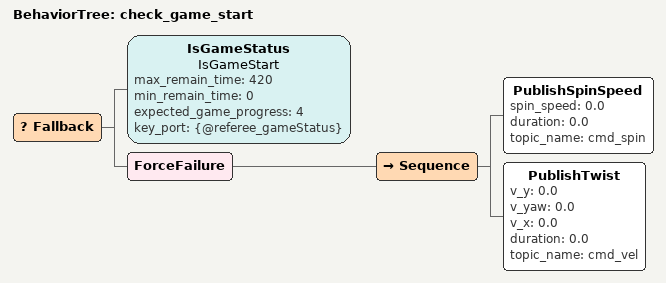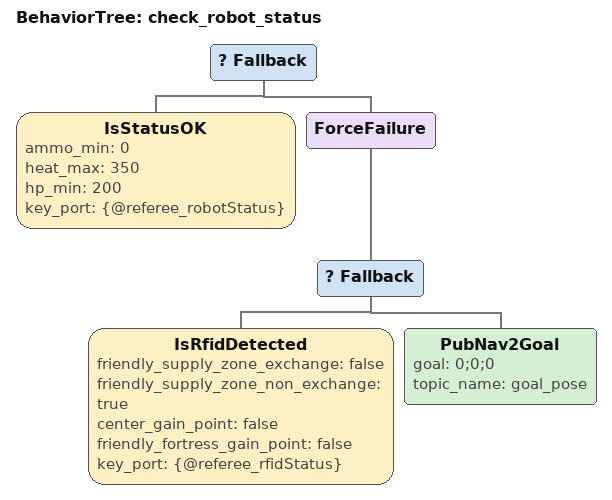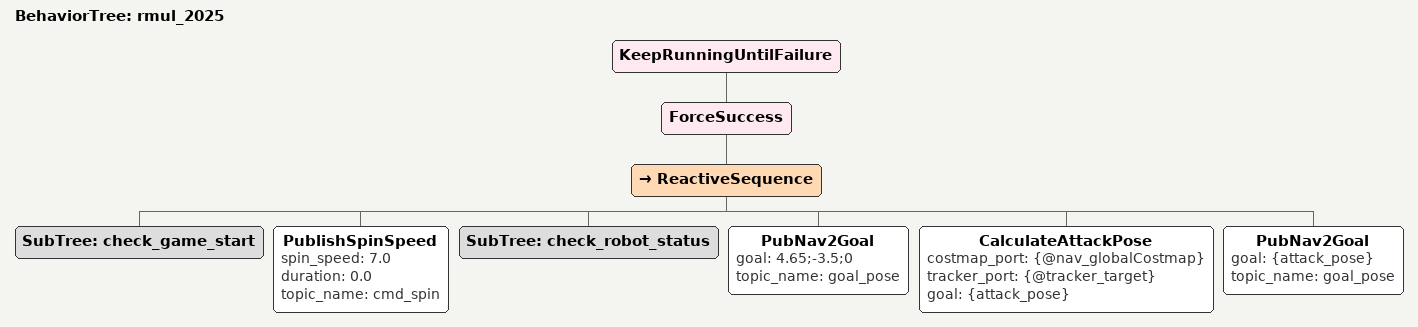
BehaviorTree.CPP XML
<?xml version="1.0" encoding="UTF-8"?>
<root BTCPP_format="4">
  <BehaviorTree ID="check_game_start">
    <Fallback>
      <IsGameStatus name="IsGameStart"
                    max_remain_time="420"
                    min_remain_time="0"
                    expected_game_progress="4"
                    key_port="{@referee_gameStatus}"/>
      <ForceFailure>
        <Sequence>
          <PublishSpinSpeed spin_speed="0.0"
                            duration="0.0"
                            topic_name="cmd_spin"/>
          <PublishTwist v_y="0.0"
                        v_yaw="0.0"
                        v_x="0.0"
                        duration="0.0"
                        topic_name="cmd_vel"/>
        </Sequence>
      </ForceFailure>
    </Fallback>
  </BehaviorTree>

  <BehaviorTree ID="check_robot_status">
    <Fallback>
      <IsStatusOK ammo_min="0"
                  heat_max="350"
                  hp_min="200"
                  key_port="{@referee_robotStatus}"/>
      <ForceFailure>
        <Fallback>
          <IsRfidDetected friendly_supply_zone_exchange="false"
                          friendly_supply_zone_non_exchange="true"
                          center_gain_point="false"
                          friendly_fortress_gain_point="false"
                          key_port="{@referee_rfidStatus}"/>
          <PubNav2Goal goal="0;0;0"
                       topic_name="goal_pose"/>
        </Fallback>
      </ForceFailure>
    </Fallback>
  </BehaviorTree>

  <BehaviorTree ID="rmul_2025">
    <KeepRunningUntilFailure>
      <ForceSuccess>
        <ReactiveSequence>
          <SubTree ID="check_game_start"/>
          <PublishSpinSpeed spin_speed="7.0"
                            duration="0.0"
                            topic_name="cmd_spin"/>
          <SubTree ID="check_robot_status"/>
          <PubNav2Goal goal="4.65;-3.5;0"
                       topic_name="goal_pose"/>
          <CalculateAttackPose costmap_port="{@nav_globalCostmap}"
                             tracker_port="{@tracker_target}"
                             goal="{attack_pose}"/>
          <PubNav2Goal goal="{attack_pose}"
                     topic_name="goal_pose"/>
        </ReactiveSequence>
      </ForceSuccess>
    </KeepRunningUntilFailure>
  </BehaviorTree>

</root>
